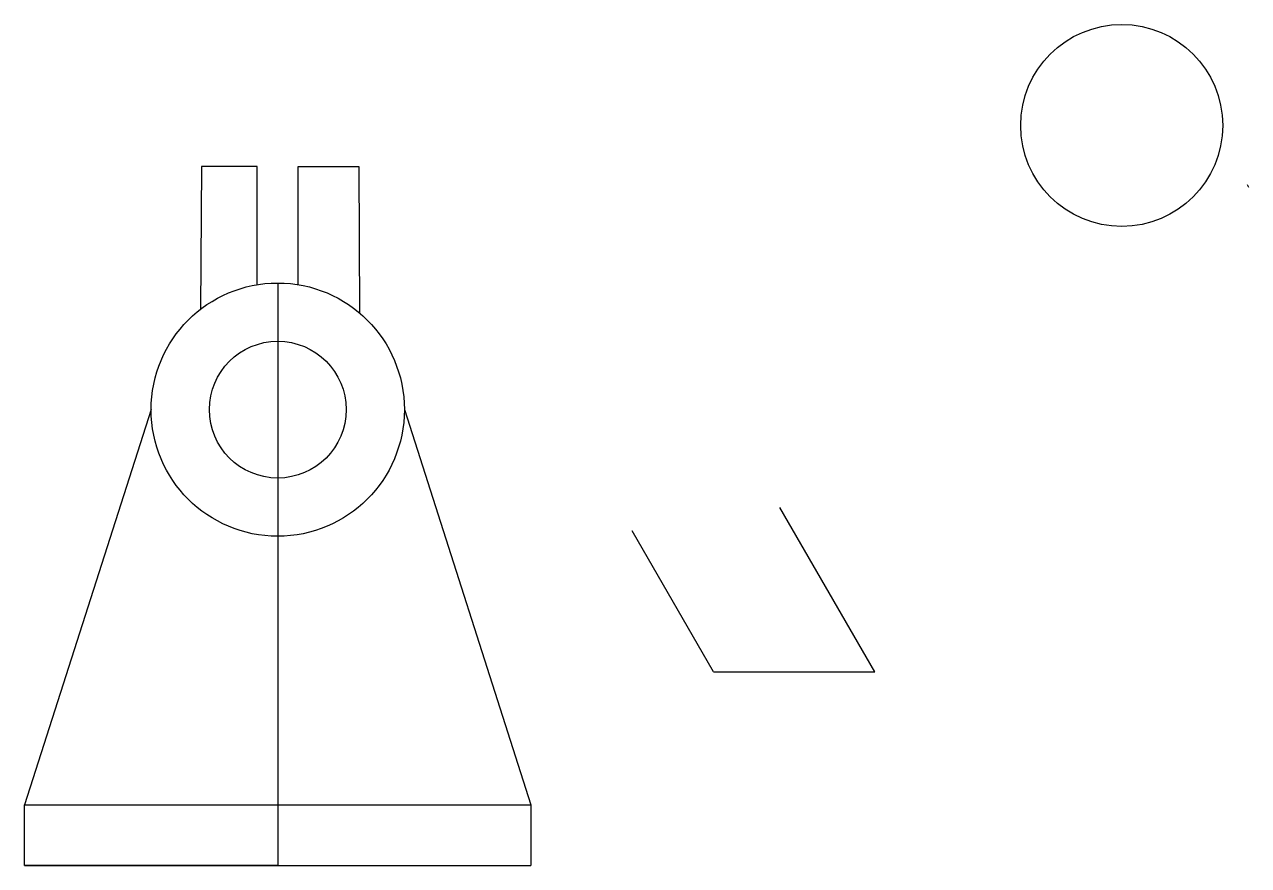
# Model space of a CAD drawing. Header units: millimetres. Extents: x 53 to 956, y 158 to 1195.
# Drawn here: x 53 to 294.6, y 158.4 to 324.4 of the extents above.
import ezdxf

# ---------------------------------------------------------------- set-up
doc = ezdxf.new("R2010")
doc.units = ezdxf.units.MM

msp = doc.modelspace()

# ---------------------------------------------------------------- linework, layer by layer
for p, q in [((87.91, 296.35), (87.69, 268.15)), ((98.91, 296.35), (87.91, 296.35)), ((98.91, 273.03), (98.91, 296.35)), ((106.99, 273.03), (106.99, 296.35)), ((106.99, 296.35), (118.99, 296.35)), ((118.99, 296.35), (119.1, 267.44)), ((102.95, 273.35), (102.95, 248.35)), ((77.95, 248.35), (52.95, 170.35)), ((102.95, 248.35), (102.95, 158.35)), ((127.95, 248.35), (152.95, 170.35)), ((52.95, 158.35), (52.95, 170.35)), ((52.95, 170.35), (152.95, 170.35)), ((152.95, 170.35), (152.95, 158.35)), ((102.95, 158.35), (52.95, 158.35)), ((52.95, 158.35), (152.95, 158.35))]:
    msp.add_line(p, q)
at = {"color": 240, "true_color": 0xed1f24}
for p, q in [((294.37, 292.77), (294.62, 292.26)), ((220.83, 196.6), (202.1, 229.04)), ((189.01, 196.6), (172.96, 224.41)), ((189.01, 196.6), (220.83, 196.6)), ((220.83, 196.6), (220.83, 196.6))]:
    msp.add_line(p, q, dxfattribs=at)
msp.add_circle((269.59, 304.45), 19.94, dxfattribs=at)
for radius in [25, 13.5]:
    msp.add_circle((102.95, 248.35), radius)

doc.saveas('drawing.dxf')
